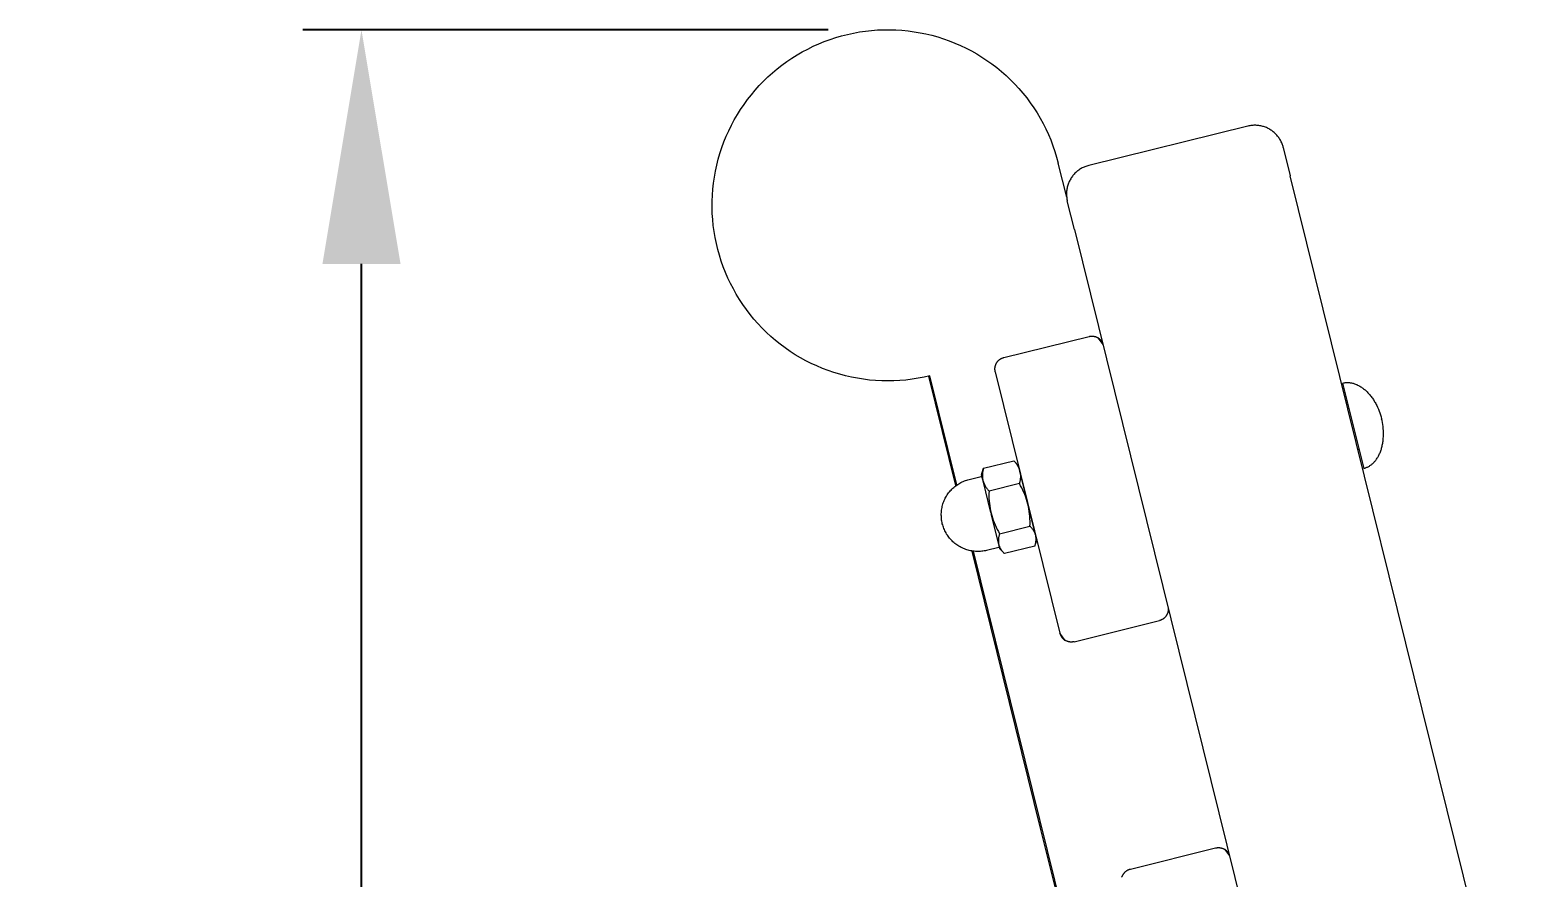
# Model space of a CAD drawing. Header units: millimetres. Extents: x -253 to 4295, y -442 to 2895.
# Drawn here: x 3233.6 to 3487.4, y 2749.8 to 2894.6 of the extents above; entities that cross this region are included whole.
import ezdxf

# ---------------------------------------------------------------- set-up
doc = ezdxf.new("R2010")
doc.units = ezdxf.units.MM
doc.layers.add('ZANO_R', color=7, linetype='Continuous', lineweight=0)
doc.layers.add('ZANO_W', color=1, linetype='Continuous', lineweight=0)
doc.styles.add('Arial', font='arial.ttf')
doc.styles.get("Standard").update_dxf_attribs({"font": 'ARIALUNI.TTF'})
doc.dimstyles.new('pl i ang', dxfattribs={"dimtxt": 50, "dimasz": 50, "dimexe": 1.25, "dimexo": 0.625, "dimgap": 10, "dimtad": 1, "dimtoh": 1, "dimtxsty": 'Standard', "dimcen": 2.5, "dimclrd": 1, "dimclre": 1, "dimclrt": 1, "dimadec": 0, "dimazin": 0, "dimtfac": 1, "dimtmove": 0, "dimatfit": 3, "dimfxl": 1, "dimarcsym": 1})

# ---------------------------------------------------------------- blocks, each defined once
blk = doc.blocks.new('*D395')
at = {"layer": 'ZANO_W', "color": 1, "lineweight": -2}
for p, q in [((3370, 2894.55), (3280.27, 2894.55)), ((3290.27, 2124.43), (3290.27, 2854.55)), ((3343, 2084.43), (3280.27, 2084.43))]:
    blk.add_line(p, q, dxfattribs=at)
at = {"layer": 'ZANO_W', "color": 1}
for points in [[(3296.94, 2854.55), (3283.6, 2854.55), (3290.27, 2894.55)], [(3283.6, 2124.43), (3296.94, 2124.43), (3290.27, 2084.43)]]:
    blk.add_solid(points, dxfattribs=at)
at = {"layer": 'ZANO_W', "color": 1, "insert": (3259.85, 2489.49), "char_height": 40, "attachment_point": 5, "rotation": 90, "style": 'Arial'}
blk.add_mtext('810', dxfattribs=at)

msp = doc.modelspace()

# ---------------------------------------------------------------- linework, layer by layer
at = {"layer": 'ZANO_R'}
for p, q in [((3370.31, 2892.89), (3371.29, 2893.22)), ((3371.29, 2893.22), (3372.29, 2893.51)), ((3372.29, 2893.51), (3373.3, 2893.76)), ((3373.3, 2893.76), (3374.32, 2893.98)), ((3374.32, 2893.98), (3375.34, 2894.17)), ((3375.34, 2894.17), (3376.37, 2894.32)), ((3376.37, 2894.32), (3377.4, 2894.43)), ((3377.4, 2894.43), (3378.44, 2894.51)), ((3378.44, 2894.51), (3379.48, 2894.55)), ((3379.48, 2894.55), (3380.52, 2894.56)), ((3380.52, 2894.56), (3381.55, 2894.53)), ((3381.55, 2894.53), (3382.59, 2894.46)), ((3382.59, 2894.46), (3383.63, 2894.36)), ((3383.63, 2894.36), (3384.66, 2894.22)), ((3384.66, 2894.22), (3385.68, 2894.05)), ((3385.68, 2894.05), (3386.7, 2893.84)), ((3386.7, 2893.84), (3387.71, 2893.6)), ((3387.71, 2893.6), (3388.71, 2893.32)), ((3388.71, 2893.32), (3389.7, 2893)), ((3389.7, 2893), (3390.68, 2892.66)), ((3364.67, 2890.25), (3365.57, 2890.77)), ((3365.57, 2890.77), (3366.49, 2891.26)), ((3366.49, 2891.26), (3367.42, 2891.72)), ((3367.42, 2891.72), (3368.37, 2892.14)), ((3368.37, 2892.14), (3369.33, 2892.53)), ((3369.33, 2892.53), (3370.31, 2892.89)), ((3390.68, 2892.66), (3391.65, 2892.28)), ((3391.65, 2892.28), (3392.6, 2891.86)), ((3392.6, 2891.86), (3393.54, 2891.41)), ((3393.54, 2891.41), (3394.46, 2890.94)), ((3394.46, 2890.94), (3395.37, 2890.42)), ((3395.37, 2890.42), (3396.26, 2889.88)), ((3360.48, 2887.19), (3361.27, 2887.86)), ((3361.27, 2887.86), (3362.09, 2888.5)), ((3362.09, 2888.5), (3362.93, 2889.11)), ((3362.93, 2889.11), (3363.79, 2889.69)), ((3363.79, 2889.69), (3364.67, 2890.25)), ((3396.26, 2889.88), (3397.12, 2889.31)), ((3397.12, 2889.31), (3397.97, 2888.71)), ((3397.97, 2888.71), (3398.8, 2888.08)), ((3398.8, 2888.08), (3399.6, 2887.42)), ((3358.23, 2885.03), (3358.96, 2885.77)), ((3358.96, 2885.77), (3359.7, 2886.5)), ((3359.7, 2886.5), (3360.48, 2887.19)), ((3399.6, 2887.42), (3400.38, 2886.73)), ((3400.38, 2886.73), (3401.14, 2886.02)), ((3401.14, 2886.02), (3401.87, 2885.28)), ((3356.23, 2882.64), (3356.87, 2883.46)), ((3356.87, 2883.46), (3357.54, 2884.25)), ((3357.54, 2884.25), (3358.23, 2885.03)), ((3401.87, 2885.28), (3402.57, 2884.51)), ((3402.57, 2884.51), (3403.25, 2883.72)), ((3403.25, 2883.72), (3403.9, 2882.91)), ((3403.9, 2882.91), (3404.52, 2882.08)), ((3354.48, 2880.06), (3355.03, 2880.94)), ((3355.03, 2880.94), (3355.62, 2881.8)), ((3355.62, 2881.8), (3356.23, 2882.64)), ((3404.52, 2882.08), (3405.11, 2881.23)), ((3405.11, 2881.23), (3405.68, 2880.35)), ((3405.68, 2880.35), (3406.21, 2879.46)), ((3353.01, 2877.31), (3353.47, 2878.24)), ((3353.47, 2878.24), (3353.96, 2879.16)), ((3353.96, 2879.16), (3354.48, 2880.06)), ((3406.21, 2879.46), (3406.71, 2878.55)), ((3406.71, 2878.55), (3407.18, 2877.62)), ((3441.68, 2878.09), (3414.5, 2871.36)), ((3441.84, 2878.13), (3441.68, 2878.09)), ((3442.01, 2878.16), (3441.84, 2878.13)), ((3442.18, 2878.18), (3442.01, 2878.16)), ((3442.35, 2878.21), (3442.18, 2878.18)), ((3442.52, 2878.22), (3442.35, 2878.21)), ((3442.69, 2878.23), (3442.52, 2878.22)), ((3442.86, 2878.23), (3442.69, 2878.23)), ((3443.03, 2878.23), (3442.86, 2878.23)), ((3443.2, 2878.22), (3443.03, 2878.23)), ((3443.37, 2878.21), (3443.2, 2878.22)), ((3443.54, 2878.19), (3443.37, 2878.21)), ((3443.71, 2878.16), (3443.54, 2878.19)), ((3443.88, 2878.13), (3443.71, 2878.16)), ((3444.05, 2878.1), (3443.88, 2878.13)), ((3444.21, 2878.05), (3444.05, 2878.1)), ((3444.37, 2878), (3444.21, 2878.05)), ((3444.54, 2877.95), (3444.37, 2878)), ((3444.7, 2877.89), (3444.54, 2877.95)), ((3444.85, 2877.83), (3444.7, 2877.89)), ((3445.01, 2877.76), (3444.85, 2877.83)), ((3445.16, 2877.68), (3445.01, 2877.76)), ((3445.31, 2877.6), (3445.16, 2877.68)), ((3351.84, 2874.42), (3352.19, 2875.4)), ((3352.19, 2875.4), (3352.59, 2876.36)), ((3352.59, 2876.36), (3353.01, 2877.31)), ((3407.18, 2877.62), (3407.61, 2876.68)), ((3407.61, 2876.68), (3408.02, 2875.72)), ((3408.02, 2875.72), (3408.39, 2874.75)), ((3445.46, 2877.51), (3445.31, 2877.6)), ((3445.61, 2877.42), (3445.46, 2877.51)), ((3445.75, 2877.33), (3445.61, 2877.42)), ((3445.89, 2877.23), (3445.75, 2877.33)), ((3446.02, 2877.12), (3445.89, 2877.23)), ((3446.15, 2877.01), (3446.02, 2877.12)), ((3446.28, 2876.9), (3446.15, 2877.01)), ((3446.4, 2876.78), (3446.28, 2876.9)), ((3446.52, 2876.66), (3446.4, 2876.78)), ((3446.64, 2876.53), (3446.52, 2876.66)), ((3446.75, 2876.4), (3446.64, 2876.53)), ((3446.85, 2876.27), (3446.75, 2876.4)), ((3446.95, 2876.13), (3446.85, 2876.27)), ((3447.05, 2875.99), (3446.95, 2876.13)), ((3447.14, 2875.85), (3447.05, 2875.99)), ((3447.23, 2875.7), (3447.14, 2875.85)), ((3447.31, 2875.55), (3447.23, 2875.7)), ((3447.39, 2875.4), (3447.31, 2875.55)), ((3447.46, 2875.24), (3447.39, 2875.4)), ((3447.52, 2875.08), (3447.46, 2875.24)), ((3351.22, 2872.44), (3351.51, 2873.43)), ((3351.51, 2873.43), (3351.84, 2874.42)), ((3408.39, 2874.75), (3408.72, 2873.76)), ((3408.72, 2873.76), (3409.02, 2872.77)), ((3409.02, 2872.77), (3409.29, 2871.76)), ((3447.58, 2874.92), (3447.52, 2875.08)), ((3447.64, 2874.76), (3447.58, 2874.92)), ((3447.69, 2874.6), (3447.64, 2874.76)), ((3447.73, 2874.43), (3447.69, 2874.6)), ((3447.73, 2874.43), (3448.93, 2869.58)), ((3447.73, 2874.43), (3447.73, 2874.43)), ((3350.56, 2869.39), (3350.75, 2870.41)), ((3350.75, 2870.41), (3350.97, 2871.43)), ((3350.97, 2871.43), (3351.22, 2872.44)), ((3410.73, 2865.95), (3409.29, 2871.76)), ((3412.27, 2870.15), (3412.15, 2870.03)), ((3412.4, 2870.27), (3412.27, 2870.15)), ((3412.53, 2870.38), (3412.4, 2870.27)), ((3412.66, 2870.48), (3412.53, 2870.38)), ((3412.8, 2870.58), (3412.66, 2870.48)), ((3412.94, 2870.68), (3412.8, 2870.58)), ((3413.09, 2870.77), (3412.94, 2870.68)), ((3413.23, 2870.86), (3413.09, 2870.77)), ((3413.38, 2870.94), (3413.23, 2870.86)), ((3413.54, 2871.02), (3413.38, 2870.94)), ((3413.69, 2871.09), (3413.54, 2871.02)), ((3413.85, 2871.15), (3413.69, 2871.09)), ((3414.01, 2871.21), (3413.85, 2871.15)), ((3414.17, 2871.27), (3414.01, 2871.21)), ((3414.33, 2871.32), (3414.17, 2871.27)), ((3414.5, 2871.36), (3414.33, 2871.32)), ((3350.3, 2867.33), (3350.41, 2868.36)), ((3350.41, 2868.36), (3350.56, 2869.39)), ((3410.84, 2867.68), (3410.8, 2867.51)), ((3410.88, 2867.84), (3410.84, 2867.68)), ((3410.93, 2868), (3410.88, 2867.84)), ((3410.98, 2868.17), (3410.93, 2868)), ((3411.04, 2868.33), (3410.98, 2868.17)), ((3411.11, 2868.48), (3411.04, 2868.33)), ((3411.18, 2868.64), (3411.11, 2868.48)), ((3411.25, 2868.79), (3411.18, 2868.64)), ((3411.33, 2868.94), (3411.25, 2868.79)), ((3411.42, 2869.09), (3411.33, 2868.94)), ((3411.51, 2869.24), (3411.42, 2869.09)), ((3411.6, 2869.38), (3411.51, 2869.24)), ((3411.7, 2869.52), (3411.6, 2869.38)), ((3411.81, 2869.65), (3411.7, 2869.52)), ((3411.92, 2869.78), (3411.81, 2869.65)), ((3412.03, 2869.91), (3411.92, 2869.78)), ((3412.15, 2870.03), (3412.03, 2869.91)), ((3487.36, 2714.26), (3448.93, 2869.58)), ((3350.17, 2864.21), (3350.18, 2865.25)), ((3350.18, 2865.25), (3350.22, 2866.29)), ((3350.22, 2866.29), (3350.3, 2867.33)), ((3410.71, 2866.83), (3410.7, 2866.66)), ((3410.7, 2866.66), (3410.7, 2866.49)), ((3410.7, 2866.49), (3410.7, 2866.32)), ((3410.7, 2866.32), (3410.71, 2866.15)), ((3410.72, 2867), (3410.71, 2866.83)), ((3410.71, 2866.15), (3410.73, 2865.98)), ((3410.74, 2867.17), (3410.72, 2867)), ((3410.73, 2865.98), (3410.75, 2865.81)), ((3410.77, 2867.34), (3410.74, 2867.17)), ((3410.75, 2865.81), (3410.77, 2865.64)), ((3410.8, 2867.51), (3410.77, 2867.34)), ((3410.77, 2865.64), (3410.81, 2865.47)), ((3410.81, 2865.47), (3410.84, 2865.31)), ((3412.05, 2860.45), (3410.84, 2865.31)), ((3350.2, 2863.17), (3350.17, 2864.21)), ((3350.27, 2862.14), (3350.2, 2863.17)), ((3350.37, 2861.1), (3350.27, 2862.14)), ((3350.51, 2860.07), (3350.37, 2861.1)), ((3350.68, 2859.05), (3350.51, 2860.07)), ((3412.05, 2860.45), (3450.47, 2705.14)), ((3350.89, 2858.03), (3350.68, 2859.05)), ((3351.13, 2857.02), (3350.89, 2858.03)), ((3351.41, 2856.02), (3351.13, 2857.02)), ((3351.72, 2855.03), (3351.41, 2856.02)), ((3352.07, 2854.05), (3351.72, 2855.03)), ((3352.45, 2853.08), (3352.07, 2854.05)), ((3352.87, 2852.13), (3352.45, 2853.08)), ((3353.31, 2851.19), (3352.87, 2852.13)), ((3353.79, 2850.27), (3353.31, 2851.19)), ((3354.3, 2849.36), (3353.79, 2850.27)), ((3354.85, 2848.47), (3354.3, 2849.36)), ((3355.42, 2847.61), (3354.85, 2848.47)), ((3356.02, 2846.76), (3355.42, 2847.61)), ((3356.65, 2845.93), (3356.02, 2846.76)), ((3357.31, 2845.13), (3356.65, 2845.93)), ((3358, 2844.35), (3357.31, 2845.13)), ((3358.71, 2843.59), (3358, 2844.35)), ((3359.45, 2842.86), (3358.71, 2843.59)), ((3360.22, 2842.16), (3359.45, 2842.86)), ((3361, 2841.48), (3360.22, 2842.16)), ((3399.99, 2838.56), (3414.55, 2842.16)), ((3414.55, 2842.16), (3414.62, 2842.18)), ((3414.62, 2842.18), (3414.69, 2842.19)), ((3414.69, 2842.19), (3414.76, 2842.2)), ((3414.76, 2842.2), (3414.82, 2842.21)), ((3414.82, 2842.21), (3414.89, 2842.22)), ((3414.89, 2842.22), (3414.96, 2842.22)), ((3414.96, 2842.22), (3415.03, 2842.22)), ((3415.03, 2842.22), (3415.1, 2842.22)), ((3415.1, 2842.22), (3415.16, 2842.22)), ((3415.16, 2842.22), (3415.23, 2842.21)), ((3415.23, 2842.21), (3415.3, 2842.2)), ((3415.3, 2842.2), (3415.37, 2842.19)), ((3415.37, 2842.19), (3415.43, 2842.18)), ((3415.43, 2842.18), (3415.5, 2842.17)), ((3415.5, 2842.17), (3415.57, 2842.15)), ((3415.57, 2842.15), (3415.63, 2842.13)), ((3361.81, 2840.83), (3361, 2841.48)), ((3362.65, 2840.21), (3361.81, 2840.83)), ((3363.5, 2839.62), (3362.65, 2840.21)), ((3364.38, 2839.05), (3363.5, 2839.62)), ((3415.63, 2842.13), (3415.7, 2842.11)), ((3415.7, 2842.11), (3415.76, 2842.08)), ((3415.76, 2842.08), (3415.83, 2842.06)), ((3415.83, 2842.06), (3415.89, 2842.03)), ((3415.89, 2842.03), (3415.95, 2842)), ((3415.95, 2842), (3416.01, 2841.97)), ((3416.01, 2841.97), (3416.07, 2841.93)), ((3416.07, 2841.93), (3416.91, 2840.79)), ((3416.13, 2841.9), (3416.07, 2841.93)), ((3416.18, 2841.86), (3416.13, 2841.9)), ((3416.24, 2841.82), (3416.18, 2841.86)), ((3416.29, 2841.78), (3416.24, 2841.82)), ((3416.34, 2841.73), (3416.29, 2841.78)), ((3416.39, 2841.69), (3416.34, 2841.73)), ((3416.44, 2841.64), (3416.39, 2841.69)), ((3416.49, 2841.59), (3416.44, 2841.64)), ((3416.54, 2841.54), (3416.49, 2841.59)), ((3416.58, 2841.49), (3416.54, 2841.54)), ((3416.62, 2841.44), (3416.58, 2841.49)), ((3416.66, 2841.38), (3416.62, 2841.44)), ((3416.7, 2841.33), (3416.66, 2841.38)), ((3416.74, 2841.27), (3416.7, 2841.33)), ((3416.77, 2841.21), (3416.74, 2841.27)), ((3416.81, 2841.15), (3416.77, 2841.21)), ((3416.84, 2841.09), (3416.81, 2841.15)), ((3365.27, 2838.52), (3364.38, 2839.05)), ((3366.18, 2838.02), (3365.27, 2838.52)), ((3367.11, 2837.55), (3366.18, 2838.02)), ((3368.05, 2837.12), (3367.11, 2837.55)), ((3369.01, 2836.71), (3368.05, 2837.12)), ((3398.51, 2837.02), (3398.53, 2837.08)), ((3398.53, 2837.08), (3398.55, 2837.15)), ((3398.55, 2837.15), (3398.56, 2837.21)), ((3398.56, 2837.21), (3398.59, 2837.28)), ((3398.59, 2837.28), (3398.61, 2837.34)), ((3398.61, 2837.34), (3398.64, 2837.41)), ((3398.64, 2837.41), (3398.66, 2837.47)), ((3398.66, 2837.47), (3398.69, 2837.53)), ((3398.69, 2837.53), (3398.73, 2837.59)), ((3398.73, 2837.59), (3398.76, 2837.65)), ((3398.76, 2837.65), (3398.8, 2837.71)), ((3398.8, 2837.71), (3398.84, 2837.76)), ((3398.84, 2837.76), (3398.88, 2837.82)), ((3398.88, 2837.82), (3398.92, 2837.87)), ((3398.92, 2837.87), (3398.96, 2837.93)), ((3398.96, 2837.93), (3399.01, 2837.98)), ((3399.01, 2837.98), (3399.05, 2838.03)), ((3399.05, 2838.03), (3399.1, 2838.07)), ((3399.1, 2838.07), (3399.15, 2838.12)), ((3399.15, 2838.12), (3399.21, 2838.16)), ((3399.21, 2838.16), (3399.26, 2838.21)), ((3399.26, 2838.21), (3399.31, 2838.25)), ((3399.31, 2838.25), (3399.37, 2838.29)), ((3399.37, 2838.29), (3399.43, 2838.32)), ((3399.43, 2838.32), (3399.49, 2838.36)), ((3399.49, 2838.36), (3399.55, 2838.39)), ((3399.55, 2838.39), (3399.61, 2838.42)), ((3399.61, 2838.42), (3399.67, 2838.45)), ((3399.67, 2838.45), (3399.73, 2838.48)), ((3399.73, 2838.48), (3399.8, 2838.5)), ((3399.8, 2838.5), (3399.86, 2838.52)), ((3399.86, 2838.52), (3399.93, 2838.54)), ((3399.93, 2838.54), (3399.99, 2838.56)), ((3369.98, 2836.34), (3369.01, 2836.71)), ((3370.96, 2836.01), (3369.98, 2836.34)), ((3371.96, 2835.7), (3370.96, 2836.01)), ((3372.96, 2835.44), (3371.96, 2835.7)), ((3373.98, 2835.21), (3372.96, 2835.44)), ((3375, 2835.01), (3373.98, 2835.21)), ((3376.02, 2834.85), (3375, 2835.01)), ((3377.06, 2834.72), (3376.02, 2834.85)), ((3378.09, 2834.63), (3377.06, 2834.72)), ((3379.13, 2834.58), (3378.09, 2834.63)), ((3380.17, 2834.56), (3379.13, 2834.58)), ((3381.21, 2834.58), (3380.17, 2834.56)), ((3382.25, 2834.63), (3381.21, 2834.58)), ((3383.28, 2834.72), (3382.25, 2834.63)), ((3384.31, 2834.85), (3383.28, 2834.72)), ((3385.34, 2835.01), (3384.31, 2834.85)), ((3386.36, 2835.21), (3385.34, 2835.01)), ((3387.37, 2835.44), (3386.36, 2835.21)), ((3391.8, 2816.68), (3387.18, 2835.39)), ((3391.98, 2816.81), (3387.37, 2835.44)), ((3398.47, 2836.68), (3398.48, 2836.75)), ((3398.47, 2836.61), (3398.47, 2836.68)), ((3398.48, 2836.54), (3398.47, 2836.61)), ((3398.48, 2836.81), (3398.49, 2836.88)), ((3398.48, 2836.75), (3398.48, 2836.81)), ((3398.48, 2836.47), (3398.48, 2836.54)), ((3398.49, 2836.41), (3398.48, 2836.47)), ((3398.49, 2836.88), (3398.5, 2836.95)), ((3398.49, 2836.34), (3398.49, 2836.41)), ((3398.5, 2836.27), (3398.49, 2836.34)), ((3398.5, 2836.95), (3398.51, 2837.02)), ((3398.52, 2836.2), (3398.5, 2836.27)), ((3398.53, 2836.14), (3398.52, 2836.2)), ((3398.53, 2836.14), (3402.86, 2818.66)), ((3457.87, 2834.19), (3457.98, 2834.21)), ((3457.87, 2834.19), (3461.47, 2819.63)), ((3457.98, 2834.21), (3458.09, 2834.24)), ((3458.09, 2834.24), (3458.2, 2834.25)), ((3458.2, 2834.25), (3458.31, 2834.27)), ((3458.31, 2834.27), (3458.43, 2834.28)), ((3458.43, 2834.28), (3458.54, 2834.29)), ((3458.54, 2834.29), (3458.66, 2834.29)), ((3458.66, 2834.29), (3458.78, 2834.29)), ((3458.78, 2834.29), (3458.9, 2834.28)), ((3458.9, 2834.28), (3459.02, 2834.27)), ((3459.02, 2834.27), (3459.15, 2834.26)), ((3459.15, 2834.26), (3459.27, 2834.24)), ((3459.27, 2834.24), (3459.4, 2834.22)), ((3459.4, 2834.22), (3459.53, 2834.19)), ((3459.53, 2834.19), (3459.65, 2834.16)), ((3459.65, 2834.16), (3459.78, 2834.12)), ((3459.78, 2834.12), (3459.91, 2834.08)), ((3459.91, 2834.08), (3460.04, 2834.03)), ((3460.04, 2834.03), (3460.17, 2833.98)), ((3460.17, 2833.98), (3460.3, 2833.93)), ((3460.3, 2833.93), (3460.43, 2833.87)), ((3460.43, 2833.87), (3460.56, 2833.8)), ((3460.56, 2833.8), (3460.69, 2833.73)), ((3460.69, 2833.73), (3460.82, 2833.66)), ((3460.82, 2833.66), (3460.95, 2833.58)), ((3460.95, 2833.58), (3461.08, 2833.5)), ((3461.08, 2833.5), (3461.2, 2833.41)), ((3461.2, 2833.41), (3461.33, 2833.32)), ((3461.33, 2833.32), (3461.46, 2833.22)), ((3461.46, 2833.22), (3461.58, 2833.12)), ((3461.58, 2833.12), (3461.71, 2833.02)), ((3461.71, 2833.02), (3461.83, 2832.91)), ((3461.83, 2832.91), (3461.95, 2832.79)), ((3461.95, 2832.79), (3462.07, 2832.68)), ((3462.07, 2832.68), (3462.19, 2832.56)), ((3462.19, 2832.56), (3462.3, 2832.43)), ((3462.3, 2832.43), (3462.42, 2832.3)), ((3462.42, 2832.3), (3462.53, 2832.17)), ((3462.53, 2832.17), (3462.64, 2832.04)), ((3462.64, 2832.04), (3462.75, 2831.9)), ((3458.49, 2830.94), (3458.66, 2830.99)), ((3462.75, 2831.9), (3462.85, 2831.76)), ((3462.85, 2831.76), (3462.95, 2831.61)), ((3462.95, 2831.61), (3463.06, 2831.47)), ((3463.06, 2831.47), (3463.15, 2831.32)), ((3463.15, 2831.32), (3463.25, 2831.17)), ((3463.25, 2831.17), (3463.34, 2831.02)), ((3463.34, 2831.02), (3463.43, 2830.86)), ((3463.43, 2830.86), (3463.52, 2830.71)), ((3463.52, 2830.71), (3463.6, 2830.55)), ((3463.6, 2830.55), (3463.69, 2830.39)), ((3463.69, 2830.39), (3463.84, 2830.07)), ((3463.84, 2830.07), (3463.98, 2829.74)), ((3463.98, 2829.74), (3464.11, 2829.42)), ((3464.11, 2829.42), (3464.23, 2829.09)), ((3464.23, 2829.09), (3464.34, 2828.76)), ((3464.34, 2828.76), (3464.44, 2828.43)), ((3464.44, 2828.43), (3464.52, 2828.11)), ((3464.6, 2827.78), (3464.52, 2828.11)), ((3464.67, 2827.45), (3464.6, 2827.78)), ((3464.72, 2827.11), (3464.67, 2827.45)), ((3464.77, 2826.77), (3464.72, 2827.11)), ((3464.81, 2826.42), (3464.77, 2826.77)), ((3464.77, 2824.28), (3464.79, 2824.46)), ((3464.79, 2824.46), (3464.81, 2824.63)), ((3464.83, 2826.06), (3464.81, 2826.42)), ((3464.81, 2824.63), (3464.82, 2824.81)), ((3464.82, 2824.81), (3464.83, 2824.99)), ((3464.84, 2825.7), (3464.83, 2826.06)), ((3464.83, 2824.99), (3464.84, 2825.17)), ((3464.85, 2825.53), (3464.84, 2825.7)), ((3464.84, 2825.17), (3464.85, 2825.35)), ((3464.85, 2825.35), (3464.85, 2825.53)), ((3460.68, 2822.83), (3460.51, 2822.79)), ((3463.99, 2821.74), (3464.06, 2821.87)), ((3464.06, 2821.87), (3464.13, 2822.01)), ((3464.13, 2822.01), (3464.19, 2822.16)), ((3464.19, 2822.16), (3464.26, 2822.31)), ((3464.26, 2822.31), (3464.32, 2822.46)), ((3464.32, 2822.46), (3464.38, 2822.61)), ((3464.38, 2822.61), (3464.43, 2822.77)), ((3464.43, 2822.77), (3464.48, 2822.93)), ((3464.48, 2822.93), (3464.53, 2823.09)), ((3464.53, 2823.09), (3464.57, 2823.25)), ((3464.57, 2823.25), (3464.61, 2823.42)), ((3464.61, 2823.42), (3464.65, 2823.59)), ((3464.65, 2823.59), (3464.69, 2823.76)), ((3464.69, 2823.76), (3464.72, 2823.93)), ((3464.72, 2823.93), (3464.75, 2824.1)), ((3464.75, 2824.1), (3464.77, 2824.28)), ((3396.18, 2818.53), (3396.45, 2819.47)), ((3396.44, 2819.37), (3396.41, 2819.23)), ((3396.47, 2819.51), (3396.44, 2819.37)), ((3396.45, 2819.47), (3396.51, 2819.64)), ((3396.51, 2819.64), (3396.47, 2819.51)), ((3396.51, 2819.64), (3401.69, 2820.93)), ((3401.69, 2820.93), (3401.82, 2820.8)), ((3401.69, 2820.93), (3401.79, 2820.82)), ((3401.79, 2820.82), (3401.88, 2820.72)), ((3401.82, 2820.8), (3402.49, 2820.09)), ((3401.88, 2820.72), (3401.97, 2820.61)), ((3401.97, 2820.61), (3402.06, 2820.5)), ((3402.06, 2820.5), (3402.14, 2820.38)), ((3402.14, 2820.38), (3402.22, 2820.27)), ((3402.22, 2820.27), (3402.29, 2820.15)), ((3402.29, 2820.15), (3402.36, 2820.03)), ((3402.36, 2820.03), (3402.43, 2819.9)), ((3402.43, 2819.9), (3402.49, 2819.78)), ((3402.72, 2819.17), (3402.49, 2820.09)), ((3402.49, 2819.78), (3402.55, 2819.65)), ((3402.55, 2819.65), (3402.6, 2819.52)), ((3402.6, 2819.52), (3402.65, 2819.39)), ((3402.65, 2819.39), (3402.69, 2819.25)), ((3461.47, 2819.63), (3461.58, 2819.66)), ((3461.58, 2819.66), (3461.69, 2819.69)), ((3461.69, 2819.69), (3461.79, 2819.73)), ((3461.79, 2819.73), (3461.9, 2819.77)), ((3461.9, 2819.77), (3462.01, 2819.81)), ((3462.01, 2819.81), (3462.11, 2819.86)), ((3462.11, 2819.86), (3462.22, 2819.91)), ((3462.22, 2819.91), (3462.32, 2819.97)), ((3462.32, 2819.97), (3462.43, 2820.03)), ((3462.43, 2820.03), (3462.53, 2820.1)), ((3462.53, 2820.1), (3462.64, 2820.17)), ((3462.64, 2820.17), (3462.74, 2820.24)), ((3462.74, 2820.24), (3462.84, 2820.32)), ((3462.84, 2820.32), (3462.94, 2820.4)), ((3462.94, 2820.4), (3463.04, 2820.49)), ((3463.04, 2820.49), (3463.13, 2820.58)), ((3463.13, 2820.58), (3463.23, 2820.68)), ((3463.23, 2820.68), (3463.32, 2820.78)), ((3463.32, 2820.78), (3463.41, 2820.88)), ((3463.41, 2820.88), (3463.5, 2820.99)), ((3463.5, 2820.99), (3463.59, 2821.11)), ((3463.59, 2821.11), (3463.67, 2821.23)), ((3463.67, 2821.23), (3463.75, 2821.35)), ((3463.75, 2821.35), (3463.83, 2821.47)), ((3463.83, 2821.47), (3463.91, 2821.6)), ((3463.91, 2821.6), (3463.99, 2821.74)), ((3391.77, 2816.65), (3391.94, 2816.78)), ((3391.94, 2816.78), (3392.11, 2816.9)), ((3392.11, 2816.9), (3392.29, 2817.01)), ((3392.29, 2817.01), (3392.48, 2817.12)), ((3392.48, 2817.12), (3392.67, 2817.22)), ((3392.67, 2817.22), (3392.86, 2817.32)), ((3392.86, 2817.32), (3393.05, 2817.41)), ((3393.05, 2817.41), (3393.25, 2817.49)), ((3393.25, 2817.49), (3393.45, 2817.56)), ((3393.45, 2817.56), (3393.65, 2817.63)), ((3393.65, 2817.63), (3393.85, 2817.7)), ((3393.85, 2817.7), (3394.06, 2817.75)), ((3394.06, 2817.75), (3396.13, 2818.26)), ((3396.13, 2818.26), (3396.14, 2818.27)), ((3396.13, 2818.26), (3396.13, 2818.26)), ((3396.13, 2818.26), (3396.13, 2818.26)), ((3396.14, 2818.27), (3396.14, 2818.27)), ((3396.14, 2818.27), (3396.15, 2818.27)), ((3396.15, 2818.27), (3396.15, 2818.27)), ((3396.15, 2818.27), (3396.15, 2818.27)), ((3396.15, 2818.27), (3396.16, 2818.27)), ((3396.16, 2818.27), (3396.16, 2818.28)), ((3396.16, 2818.28), (3396.16, 2818.28)), ((3396.16, 2818.28), (3396.17, 2818.28)), ((3396.17, 2818.28), (3396.17, 2818.29)), ((3396.17, 2818.29), (3396.18, 2818.29)), ((3396.17, 2818.28), (3396.17, 2818.28)), ((3396.41, 2817.61), (3396.18, 2818.53)), ((3396.18, 2818.29), (3396.19, 2818.3)), ((3396.18, 2818.29), (3396.18, 2818.29)), ((3396.18, 2818.29), (3396.18, 2818.29)), ((3396.19, 2818.3), (3396.19, 2818.31)), ((3396.19, 2818.31), (3396.2, 2818.31)), ((3396.19, 2818.3), (3396.19, 2818.3)), ((3396.19, 2818.3), (3396.19, 2818.3)), ((3396.2, 2818.31), (3396.2, 2818.32)), ((3396.2, 2818.32), (3396.2, 2818.32)), ((3396.2, 2818.32), (3396.21, 2818.32)), ((3396.2, 2818.31), (3396.2, 2818.31)), ((3396.21, 2818.34), (3396.21, 2818.35)), ((3396.21, 2818.35), (3396.22, 2818.35)), ((3396.21, 2818.33), (3396.21, 2818.34)), ((3396.21, 2818.34), (3396.21, 2818.34)), ((3396.21, 2818.34), (3396.21, 2818.34)), ((3396.21, 2818.32), (3396.21, 2818.33)), ((3396.21, 2818.33), (3396.21, 2818.33)), ((3396.22, 2818.38), (3396.22, 2818.39)), ((3396.22, 2818.39), (3396.22, 2818.39)), ((3396.22, 2818.37), (3396.22, 2818.38)), ((3396.22, 2818.38), (3396.22, 2818.38)), ((3396.22, 2818.36), (3396.22, 2818.37)), ((3396.22, 2818.37), (3396.22, 2818.37)), ((3396.22, 2818.35), (3396.22, 2818.36)), ((3396.22, 2818.36), (3396.22, 2818.36)), ((3396.22, 2818.36), (3396.22, 2818.36)), ((3396.34, 2818.68), (3396.33, 2818.54)), ((3396.33, 2818.54), (3396.33, 2818.39)), ((3396.33, 2818.39), (3396.34, 2818.25)), ((3396.35, 2818.82), (3396.34, 2818.68)), ((3396.34, 2818.25), (3396.34, 2818.11)), ((3396.34, 2818.11), (3396.36, 2817.97)), ((3396.36, 2818.96), (3396.35, 2818.82)), ((3396.38, 2819.1), (3396.36, 2818.96)), ((3396.36, 2817.97), (3396.37, 2817.83)), ((3396.37, 2817.83), (3396.4, 2817.7)), ((3396.41, 2819.23), (3396.38, 2819.1)), ((3396.4, 2817.7), (3396.42, 2817.56)), ((3396.42, 2817.56), (3396.47, 2817.42)), ((3397.78, 2812.08), (3396.44, 2817.5)), ((3396.47, 2817.42), (3396.51, 2817.29)), ((3396.51, 2817.29), (3396.56, 2817.16)), ((3396.56, 2817.16), (3396.61, 2817.03)), ((3396.61, 2817.03), (3396.67, 2816.9)), ((3396.67, 2816.9), (3396.73, 2816.77)), ((3396.73, 2816.77), (3396.8, 2816.65)), ((3402.65, 2817.03), (3397.47, 2815.75)), ((3402.69, 2817.17), (3402.65, 2817.03)), ((3402.86, 2816.67), (3402.65, 2817.03)), ((3402.69, 2819.25), (3402.73, 2819.12)), ((3402.72, 2817.31), (3402.69, 2817.17)), ((3402.75, 2817.44), (3402.72, 2817.31)), ((3402.73, 2819.12), (3402.76, 2818.98)), ((3404.09, 2813.65), (3402.75, 2819.07)), ((3402.78, 2817.58), (3402.75, 2817.44)), ((3402.76, 2818.98), (3402.78, 2818.84)), ((3402.78, 2818.84), (3402.8, 2818.7)), ((3402.8, 2817.72), (3402.78, 2817.58)), ((3402.8, 2818.7), (3402.82, 2818.56)), ((3402.81, 2817.86), (3402.8, 2817.72)), ((3402.82, 2818), (3402.81, 2817.86)), ((3402.82, 2818.56), (3402.82, 2818.42)), ((3402.82, 2818.42), (3402.83, 2818.28)), ((3402.83, 2818.14), (3402.82, 2818)), ((3402.83, 2818.28), (3402.83, 2818.14)), ((3402.86, 2818.66), (3405.26, 2808.96)), ((3403.19, 2817.26), (3403.2, 2817.26)), ((3389.82, 2814.15), (3389.91, 2814.35)), ((3389.91, 2814.35), (3390, 2814.54)), ((3390, 2814.54), (3390.1, 2814.73)), ((3390.1, 2814.73), (3390.21, 2814.91)), ((3390.21, 2814.91), (3390.32, 2815.09)), ((3390.32, 2815.09), (3390.44, 2815.27)), ((3390.44, 2815.27), (3390.57, 2815.44)), ((3390.57, 2815.44), (3390.7, 2815.61)), ((3390.7, 2815.61), (3390.84, 2815.77)), ((3390.84, 2815.77), (3390.98, 2815.93)), ((3390.98, 2815.93), (3391.13, 2816.09)), ((3391.13, 2816.09), (3391.28, 2816.24)), ((3391.28, 2816.24), (3391.44, 2816.38)), ((3391.44, 2816.38), (3391.6, 2816.52)), ((3391.6, 2816.52), (3391.77, 2816.65)), ((3396.8, 2816.65), (3396.87, 2816.53)), ((3396.87, 2816.53), (3396.94, 2816.41)), ((3396.94, 2816.41), (3397.02, 2816.29)), ((3397.02, 2816.29), (3397.1, 2816.18)), ((3397.1, 2816.18), (3397.19, 2816.07)), ((3397.19, 2816.07), (3397.28, 2815.96)), ((3397.28, 2815.96), (3397.37, 2815.85)), ((3397.37, 2815.85), (3397.47, 2815.75)), ((3397.47, 2815.75), (3397.45, 2815.33)), ((3397.45, 2815.33), (3397.45, 2814.91)), ((3397.45, 2814.91), (3397.46, 2814.48)), ((3397.46, 2814.48), (3397.49, 2814.06)), ((3403.06, 2816.29), (3402.86, 2816.67)), ((3403.25, 2815.91), (3403.06, 2816.29)), ((3403.43, 2815.53), (3403.25, 2815.91)), ((3403.59, 2815.14), (3403.43, 2815.53)), ((3403.74, 2814.74), (3403.59, 2815.14)), ((3403.88, 2814.34), (3403.74, 2814.74)), ((3404, 2813.94), (3403.88, 2814.34)), ((3389.31, 2811.87), (3389.32, 2812.09)), ((3389.31, 2811.66), (3389.31, 2811.87)), ((3389.32, 2812.09), (3389.34, 2812.3)), ((3389.34, 2812.3), (3389.37, 2812.51)), ((3389.37, 2812.51), (3389.4, 2812.72)), ((3389.4, 2812.72), (3389.44, 2812.93)), ((3389.44, 2812.93), (3389.48, 2813.14)), ((3389.48, 2813.14), (3389.54, 2813.35)), ((3389.54, 2813.35), (3389.6, 2813.55)), ((3389.6, 2813.55), (3389.66, 2813.75)), ((3389.66, 2813.75), (3389.74, 2813.95)), ((3389.74, 2813.95), (3389.82, 2814.15)), ((3397.49, 2814.06), (3397.52, 2813.64)), ((3397.52, 2813.64), (3397.58, 2813.22)), ((3397.58, 2813.22), (3397.64, 2812.8)), ((3397.64, 2812.8), (3397.72, 2812.38)), ((3397.72, 2812.38), (3397.81, 2811.97)), ((3397.81, 2811.97), (3397.92, 2811.56)), ((3399.12, 2806.67), (3397.83, 2811.87)), ((3404.12, 2813.53), (3404, 2813.94)), ((3404.21, 2813.12), (3404.12, 2813.53)), ((3405.42, 2808.25), (3404.14, 2813.43)), ((3404.28, 2812.7), (3404.21, 2813.12)), ((3404.35, 2812.29), (3404.28, 2812.7)), ((3404.4, 2811.87), (3404.35, 2812.29)), ((3404.44, 2811.44), (3404.4, 2811.87)), ((3389.32, 2811.45), (3389.31, 2811.66)), ((3389.33, 2811.23), (3389.32, 2811.45)), ((3389.35, 2811.02), (3389.33, 2811.23)), ((3389.37, 2810.81), (3389.35, 2811.02)), ((3389.41, 2810.6), (3389.37, 2810.81)), ((3389.45, 2810.39), (3389.41, 2810.6)), ((3389.49, 2810.18), (3389.45, 2810.39)), ((3389.55, 2809.98), (3389.49, 2810.18)), ((3389.61, 2809.77), (3389.55, 2809.98)), ((3389.68, 2809.57), (3389.61, 2809.77)), ((3389.75, 2809.37), (3389.68, 2809.57)), ((3389.84, 2809.17), (3389.75, 2809.37)), ((3389.93, 2808.98), (3389.84, 2809.17)), ((3397.92, 2811.56), (3398.05, 2811.16)), ((3398.05, 2811.16), (3398.18, 2810.76)), ((3398.18, 2810.76), (3398.33, 2810.36)), ((3398.33, 2810.36), (3398.5, 2809.97)), ((3398.5, 2809.97), (3398.67, 2809.59)), ((3398.67, 2809.59), (3398.86, 2809.21)), ((3398.86, 2809.21), (3399.06, 2808.84)), ((3399.27, 2808.47), (3404.45, 2809.75)), ((3404.46, 2811.02), (3404.44, 2811.44)), ((3404.45, 2809.75), (3404.47, 2810.18)), ((3404.53, 2809.68), (3404.45, 2809.75)), ((3404.47, 2810.6), (3404.46, 2811.02)), ((3404.47, 2810.18), (3404.47, 2810.6)), ((3404.61, 2809.6), (3404.53, 2809.68)), ((3404.69, 2809.52), (3404.61, 2809.6)), ((3404.76, 2809.44), (3404.69, 2809.52)), ((3404.83, 2809.36), (3404.76, 2809.44)), ((3404.9, 2809.27), (3404.83, 2809.36)), ((3404.96, 2809.18), (3404.9, 2809.27)), ((3405.03, 2809.09), (3404.96, 2809.18)), ((3390.02, 2808.79), (3389.93, 2808.98)), ((3390.12, 2808.6), (3390.02, 2808.79)), ((3390.23, 2808.42), (3390.12, 2808.6)), ((3390.35, 2808.24), (3390.23, 2808.42)), ((3390.47, 2808.06), (3390.35, 2808.24)), ((3390.59, 2807.89), (3390.47, 2808.06)), ((3390.73, 2807.72), (3390.59, 2807.89)), ((3390.86, 2807.56), (3390.73, 2807.72)), ((3391.01, 2807.4), (3390.86, 2807.56)), ((3391.16, 2807.25), (3391.01, 2807.4)), ((3391.31, 2807.1), (3391.16, 2807.25)), ((3391.47, 2806.96), (3391.31, 2807.1)), ((3391.63, 2806.82), (3391.47, 2806.96)), ((3391.8, 2806.69), (3391.63, 2806.82)), ((3391.97, 2806.56), (3391.8, 2806.69)), ((3399.06, 2808.84), (3399.27, 2808.47)), ((3399.07, 2807.51), (3399.06, 2807.4)), ((3399.06, 2807.4), (3399.06, 2807.29)), ((3399.06, 2807.29), (3399.06, 2807.18)), ((3399.06, 2807.18), (3399.07, 2807.07)), ((3399.09, 2807.73), (3399.07, 2807.62)), ((3399.07, 2807.62), (3399.07, 2807.51)), ((3399.07, 2807.07), (3399.08, 2806.96)), ((3399.08, 2806.96), (3399.09, 2806.85)), ((3399.1, 2807.84), (3399.09, 2807.73)), ((3399.09, 2806.85), (3399.11, 2806.75)), ((3399.12, 2807.94), (3399.1, 2807.84)), ((3399.11, 2806.75), (3399.13, 2806.64)), ((3399.14, 2808.05), (3399.12, 2807.94)), ((3399.13, 2806.64), (3399.16, 2806.53)), ((3399.17, 2808.16), (3399.14, 2808.05)), ((3399.2, 2808.26), (3399.17, 2808.16)), ((3399.23, 2808.37), (3399.2, 2808.26)), ((3399.27, 2808.47), (3399.23, 2808.37)), ((3405.08, 2809), (3405.03, 2809.09)), ((3405.14, 2808.9), (3405.08, 2809)), ((3405.19, 2808.81), (3405.14, 2808.9)), ((3405.24, 2808.71), (3405.19, 2808.81)), ((3405.22, 2809.11), (3405.21, 2809.11)), ((3405.29, 2808.61), (3405.24, 2808.71)), ((3405.26, 2808.96), (3409.58, 2791.48)), ((3405.33, 2808.51), (3405.29, 2808.61)), ((3405.37, 2808.41), (3405.33, 2808.51)), ((3405.62, 2807.48), (3405.36, 2806.6)), ((3405.36, 2806.57), (3405.39, 2806.68)), ((3405.4, 2808.3), (3405.37, 2808.41)), ((3405.39, 2806.68), (3405.42, 2806.78)), ((3405.44, 2808.2), (3405.4, 2808.3)), ((3405.42, 2806.78), (3405.44, 2806.89)), ((3405.46, 2808.09), (3405.44, 2808.2)), ((3405.44, 2806.89), (3405.46, 2807)), ((3405.57, 2807.65), (3405.45, 2808.15)), ((3405.47, 2807.98), (3405.46, 2808.09)), ((3405.46, 2807), (3405.48, 2807.11)), ((3405.49, 2807.87), (3405.47, 2807.98)), ((3405.48, 2807.11), (3405.49, 2807.22)), ((3405.5, 2807.76), (3405.49, 2807.87)), ((3405.49, 2807.22), (3405.5, 2807.33)), ((3405.5, 2807.66), (3405.5, 2807.76)), ((3405.5, 2807.55), (3405.5, 2807.66)), ((3405.5, 2807.44), (3405.5, 2807.55)), ((3405.5, 2807.33), (3405.5, 2807.44)), ((3405.61, 2807.52), (3405.57, 2807.65)), ((3405.61, 2807.48), (3405.61, 2807.52)), ((3405.62, 2807.48), (3405.61, 2807.48)), ((3405.62, 2807.48), (3405.62, 2807.48)), ((3405.62, 2807.48), (3405.62, 2807.48)), ((3405.62, 2807.48), (3405.62, 2807.48)), ((3405.62, 2807.48), (3405.62, 2807.48)), ((3405.62, 2807.48), (3405.62, 2807.48)), ((3392.15, 2806.44), (3391.97, 2806.56)), ((3392.33, 2806.33), (3392.15, 2806.44)), ((3392.52, 2806.22), (3392.33, 2806.33)), ((3392.71, 2806.12), (3392.52, 2806.22)), ((3392.9, 2806.03), (3392.71, 2806.12)), ((3393.09, 2805.94), (3392.9, 2806.03)), ((3393.29, 2805.86), (3393.09, 2805.94)), ((3393.49, 2805.79), (3393.29, 2805.86)), ((3393.69, 2805.72), (3393.49, 2805.79)), ((3393.9, 2805.66), (3393.69, 2805.72)), ((3394.1, 2805.61), (3393.9, 2805.66)), ((3394.31, 2805.56), (3394.1, 2805.61)), ((3394.52, 2805.52), (3394.31, 2805.56)), ((3394.73, 2805.49), (3394.52, 2805.52)), ((3406.28, 2758.16), (3394.57, 2805.51)), ((3394.94, 2805.46), (3394.73, 2805.49)), ((3413.6, 2729.44), (3394.79, 2805.48)), ((3395.16, 2805.45), (3394.94, 2805.46)), ((3395.37, 2805.44), (3395.16, 2805.45)), ((3395.58, 2805.43), (3395.37, 2805.44)), ((3395.8, 2805.44), (3395.58, 2805.43)), ((3396.01, 2805.45), (3395.8, 2805.44)), ((3396.22, 2805.47), (3396.01, 2805.45)), ((3396.43, 2805.49), (3396.22, 2805.47)), ((3396.64, 2805.53), (3396.43, 2805.49)), ((3396.85, 2805.57), (3396.64, 2805.53)), ((3397.06, 2805.62), (3396.85, 2805.57)), ((3399.13, 2806.13), (3397.06, 2805.62)), ((3399.14, 2806.13), (3399.13, 2806.13)), ((3399.13, 2806.13), (3399.13, 2806.13)), ((3399.26, 2806.09), (3399.14, 2806.59)), ((3399.15, 2806.13), (3399.14, 2806.13)), ((3399.14, 2806.13), (3399.14, 2806.13)), ((3399.16, 2806.13), (3399.15, 2806.13)), ((3399.15, 2806.13), (3399.15, 2806.13)), ((3399.15, 2806.13), (3399.15, 2806.13)), ((3399.16, 2806.53), (3399.2, 2806.43)), ((3399.17, 2806.13), (3399.16, 2806.13)), ((3399.16, 2806.13), (3399.16, 2806.13)), ((3399.18, 2806.13), (3399.17, 2806.13)), ((3399.17, 2806.13), (3399.17, 2806.13)), ((3399.17, 2806.13), (3399.17, 2806.13)), ((3399.19, 2806.13), (3399.18, 2806.13)), ((3399.18, 2806.13), (3399.18, 2806.13)), ((3399.2, 2806.12), (3399.19, 2806.13)), ((3399.19, 2806.13), (3399.19, 2806.13)), ((3399.19, 2806.13), (3399.19, 2806.13)), ((3399.2, 2806.43), (3399.23, 2806.33)), ((3399.21, 2806.12), (3399.2, 2806.12)), ((3399.2, 2806.12), (3399.2, 2806.12)), ((3399.22, 2806.12), (3399.21, 2806.12)), ((3399.21, 2806.12), (3399.21, 2806.12)), ((3399.21, 2806.12), (3399.21, 2806.12)), ((3399.22, 2806.11), (3399.22, 2806.12)), ((3399.23, 2806.11), (3399.22, 2806.11)), ((3399.22, 2806.11), (3399.22, 2806.11)), ((3399.23, 2806.33), (3399.28, 2806.23)), ((3399.23, 2806.1), (3399.23, 2806.11)), ((3399.23, 2806.11), (3399.23, 2806.11)), ((3399.24, 2806.1), (3399.23, 2806.1)), ((3399.25, 2806.09), (3399.24, 2806.1)), ((3399.24, 2806.1), (3399.24, 2806.1)), ((3399.24, 2806.1), (3399.24, 2806.1)), ((3399.25, 2806.08), (3399.25, 2806.09)), ((3399.25, 2806.09), (3399.25, 2806.09)), ((3399.25, 2806.09), (3399.25, 2806.09)), ((3399.26, 2806.08), (3399.25, 2806.08)), ((3399.3, 2805.96), (3399.26, 2806.09)), ((3399.26, 2806.07), (3399.26, 2806.08)), ((3399.26, 2806.08), (3399.26, 2806.08)), ((3399.27, 2806.06), (3399.26, 2806.07)), ((3399.26, 2806.07), (3399.26, 2806.07)), ((3399.26, 2806.07), (3399.26, 2806.07)), ((3399.27, 2806.05), (3399.27, 2806.06)), ((3399.27, 2806.06), (3399.27, 2806.06)), ((3399.27, 2806.06), (3399.27, 2806.06)), ((3399.27, 2806.05), (3399.27, 2806.05)), ((3399.28, 2806.23), (3399.32, 2806.13)), ((3399.3, 2805.92), (3399.3, 2805.96)), ((3399.31, 2805.92), (3399.3, 2805.92)), ((3399.31, 2805.91), (3399.31, 2805.92)), ((3399.94, 2805.26), (3399.31, 2805.91)), ((3399.31, 2805.91), (3399.31, 2805.91)), ((3399.31, 2805.91), (3399.31, 2805.91)), ((3399.31, 2805.91), (3399.31, 2805.91)), ((3399.31, 2805.91), (3399.31, 2805.91)), ((3399.32, 2806.13), (3399.37, 2806.03)), ((3399.37, 2806.03), (3399.42, 2805.93)), ((3399.42, 2805.93), (3399.48, 2805.84)), ((3399.48, 2805.84), (3399.54, 2805.74)), ((3399.54, 2805.74), (3399.6, 2805.65)), ((3399.6, 2805.65), (3399.66, 2805.57)), ((3399.66, 2805.57), (3399.73, 2805.48)), ((3399.73, 2805.48), (3399.8, 2805.39)), ((3399.8, 2805.39), (3399.88, 2805.31)), ((3399.88, 2805.31), (3399.95, 2805.23)), ((3399.95, 2805.23), (3400.03, 2805.16)), ((3400.03, 2805.16), (3400.11, 2805.08)), ((3405.29, 2806.37), (3400.11, 2805.08)), ((3405.29, 2806.37), (3405.33, 2806.47)), ((3405.33, 2806.47), (3405.36, 2806.57)), ((3427.24, 2793.94), (3427.19, 2793.9)), ((3427.3, 2793.98), (3427.24, 2793.94)), ((3427.35, 2794.02), (3427.3, 2793.98)), ((3427.4, 2794.06), (3427.35, 2794.02)), ((3427.45, 2794.11), (3427.4, 2794.06)), ((3427.5, 2794.16), (3427.45, 2794.11)), ((3427.55, 2794.21), (3427.5, 2794.16)), ((3427.6, 2794.26), (3427.55, 2794.21)), ((3427.64, 2794.31), (3427.6, 2794.26)), ((3427.68, 2794.36), (3427.64, 2794.31)), ((3427.72, 2794.42), (3427.68, 2794.36)), ((3427.76, 2794.48), (3427.72, 2794.42)), ((3427.8, 2794.53), (3427.76, 2794.48)), ((3427.83, 2794.59), (3427.8, 2794.53)), ((3427.86, 2794.65), (3427.83, 2794.59)), ((3427.89, 2794.72), (3427.86, 2794.65)), ((3427.92, 2794.78), (3427.89, 2794.72)), ((3427.95, 2794.84), (3427.92, 2794.78)), ((3427.97, 2794.9), (3427.95, 2794.84)), ((3427.99, 2794.97), (3427.97, 2794.9)), ((3428.01, 2795.04), (3427.99, 2794.97)), ((3428.03, 2795.1), (3428.01, 2795.04)), ((3428.04, 2795.17), (3428.03, 2795.1)), ((3428.06, 2795.23), (3428.04, 2795.17)), ((3428.07, 2795.3), (3428.06, 2795.23)), ((3428.08, 2795.44), (3428.07, 2795.37)), ((3428.07, 2795.37), (3428.07, 2795.3)), ((3428.08, 2795.64), (3428.08, 2795.57)), ((3428.08, 2795.57), (3428.08, 2795.5)), ((3428.08, 2795.5), (3428.08, 2795.44)), ((3410.49, 2790.25), (3409.58, 2791.48)), ((3409.58, 2791.48), (3409.6, 2791.42)), ((3409.6, 2791.42), (3409.62, 2791.35)), ((3412, 2790.02), (3426.56, 2793.63)), ((3426.63, 2793.64), (3426.56, 2793.63)), ((3426.69, 2793.66), (3426.63, 2793.64)), ((3426.76, 2793.69), (3426.69, 2793.66)), ((3426.82, 2793.71), (3426.76, 2793.69)), ((3426.89, 2793.74), (3426.82, 2793.71)), ((3426.95, 2793.76), (3426.89, 2793.74)), ((3427.01, 2793.8), (3426.95, 2793.76)), ((3427.07, 2793.83), (3427.01, 2793.8)), ((3427.13, 2793.86), (3427.07, 2793.83)), ((3427.19, 2793.9), (3427.13, 2793.86)), ((3409.62, 2791.35), (3409.64, 2791.29)), ((3409.64, 2791.29), (3409.66, 2791.22)), ((3409.66, 2791.22), (3409.69, 2791.16)), ((3409.69, 2791.16), (3409.72, 2791.1)), ((3409.72, 2791.1), (3409.75, 2791.04)), ((3409.75, 2791.04), (3409.78, 2790.98)), ((3409.78, 2790.98), (3409.82, 2790.92)), ((3409.82, 2790.92), (3409.85, 2790.86)), ((3409.85, 2790.86), (3409.89, 2790.81)), ((3409.89, 2790.81), (3409.93, 2790.75)), ((3409.93, 2790.75), (3409.98, 2790.7)), ((3409.98, 2790.7), (3410.02, 2790.65)), ((3410.02, 2790.65), (3410.07, 2790.59)), ((3410.07, 2790.59), (3410.11, 2790.55)), ((3410.11, 2790.55), (3410.16, 2790.5)), ((3410.16, 2790.5), (3410.21, 2790.45)), ((3410.21, 2790.45), (3410.27, 2790.41)), ((3410.27, 2790.41), (3410.32, 2790.37)), ((3410.32, 2790.37), (3410.37, 2790.33)), ((3410.37, 2790.33), (3410.43, 2790.29)), ((3410.43, 2790.29), (3410.49, 2790.25)), ((3410.55, 2790.22), (3410.49, 2790.25)), ((3410.61, 2790.19), (3410.55, 2790.22)), ((3410.67, 2790.16), (3410.61, 2790.19)), ((3410.73, 2790.13), (3410.67, 2790.16)), ((3410.79, 2790.1), (3410.73, 2790.13)), ((3410.86, 2790.08), (3410.79, 2790.1)), ((3410.92, 2790.06), (3410.86, 2790.08)), ((3410.99, 2790.04), (3410.92, 2790.06)), ((3411.06, 2790.02), (3410.99, 2790.04)), ((3411.12, 2790.01), (3411.06, 2790.02)), ((3411.19, 2789.99), (3411.12, 2790.01)), ((3411.26, 2789.98), (3411.19, 2789.99)), ((3411.32, 2789.97), (3411.26, 2789.98)), ((3411.39, 2789.97), (3411.32, 2789.97)), ((3411.46, 2789.97), (3411.39, 2789.97)), ((3411.53, 2789.96), (3411.46, 2789.97)), ((3411.6, 2789.97), (3411.53, 2789.96)), ((3411.67, 2789.97), (3411.6, 2789.97)), ((3411.73, 2789.98), (3411.67, 2789.97)), ((3411.8, 2789.98), (3411.73, 2789.98)), ((3411.87, 2790), (3411.8, 2789.98)), ((3411.94, 2790.01), (3411.87, 2790)), ((3412, 2790.02), (3411.94, 2790.01)), ((3408.81, 2747.93), (3406.28, 2758.16)), ((3421.61, 2751.19), (3436.17, 2754.8)), ((3436.17, 2754.8), (3436.24, 2754.81)), ((3436.24, 2754.81), (3436.3, 2754.83)), ((3436.3, 2754.83), (3436.37, 2754.84)), ((3436.37, 2754.84), (3436.44, 2754.84)), ((3436.44, 2754.84), (3436.51, 2754.85)), ((3436.51, 2754.85), (3436.58, 2754.85)), ((3436.58, 2754.85), (3436.64, 2754.86)), ((3436.64, 2754.86), (3436.71, 2754.85)), ((3436.71, 2754.85), (3436.78, 2754.85)), ((3436.78, 2754.85), (3436.85, 2754.85)), ((3436.85, 2754.85), (3436.92, 2754.84)), ((3436.92, 2754.84), (3436.98, 2754.83)), ((3436.98, 2754.83), (3437.05, 2754.82)), ((3437.05, 2754.82), (3437.12, 2754.8)), ((3437.12, 2754.8), (3437.18, 2754.78)), ((3437.18, 2754.78), (3437.25, 2754.76)), ((3437.25, 2754.76), (3437.31, 2754.74)), ((3437.31, 2754.74), (3437.38, 2754.72)), ((3437.38, 2754.72), (3437.44, 2754.69)), ((3437.44, 2754.69), (3437.5, 2754.66)), ((3437.5, 2754.66), (3437.56, 2754.63)), ((3437.56, 2754.63), (3437.62, 2754.6)), ((3437.62, 2754.6), (3437.68, 2754.57)), ((3437.68, 2754.57), (3438.53, 2753.43)), ((3437.74, 2754.53), (3437.68, 2754.57)), ((3437.8, 2754.49), (3437.74, 2754.53)), ((3437.85, 2754.45), (3437.8, 2754.49)), ((3437.91, 2754.41), (3437.85, 2754.45)), ((3437.96, 2754.37), (3437.91, 2754.41)), ((3438.01, 2754.32), (3437.96, 2754.37)), ((3438.06, 2754.28), (3438.01, 2754.32)), ((3438.11, 2754.23), (3438.06, 2754.28)), ((3438.15, 2754.18), (3438.11, 2754.23)), ((3438.2, 2754.12), (3438.15, 2754.18)), ((3438.24, 2754.07), (3438.2, 2754.12)), ((3438.28, 2754.02), (3438.24, 2754.07)), ((3438.32, 2753.96), (3438.28, 2754.02)), ((3438.35, 2753.9), (3438.32, 2753.96)), ((3438.39, 2753.84), (3438.35, 2753.9)), ((3438.42, 2753.78), (3438.39, 2753.84)), ((3438.45, 2753.72), (3438.42, 2753.78)), ((3420.77, 2750.75), (3420.82, 2750.8)), ((3420.82, 2750.8), (3420.87, 2750.84)), ((3420.87, 2750.84), (3420.93, 2750.88)), ((3420.93, 2750.88), (3420.99, 2750.92)), ((3420.99, 2750.92), (3421.04, 2750.96)), ((3421.04, 2750.96), (3421.1, 2750.99)), ((3421.1, 2750.99), (3421.16, 2751.03)), ((3421.16, 2751.03), (3421.22, 2751.06)), ((3421.22, 2751.06), (3421.29, 2751.08)), ((3421.29, 2751.08), (3421.35, 2751.11)), ((3421.35, 2751.11), (3421.41, 2751.13)), ((3421.41, 2751.13), (3421.48, 2751.16)), ((3421.48, 2751.16), (3421.54, 2751.18)), ((3421.54, 2751.18), (3421.61, 2751.19)), ((3420.16, 2749.78), (3420.18, 2749.85)), ((3420.18, 2749.85), (3420.2, 2749.91)), ((3420.2, 2749.91), (3420.23, 2749.98)), ((3420.23, 2749.98), (3420.25, 2750.04)), ((3420.25, 2750.04), (3420.28, 2750.1)), ((3420.28, 2750.1), (3420.31, 2750.16)), ((3420.31, 2750.16), (3420.34, 2750.23)), ((3420.34, 2750.23), (3420.38, 2750.28)), ((3420.38, 2750.28), (3420.41, 2750.34)), ((3420.41, 2750.34), (3420.45, 2750.4)), ((3420.45, 2750.4), (3420.49, 2750.45)), ((3420.49, 2750.45), (3420.53, 2750.51)), ((3420.53, 2750.51), (3420.58, 2750.56)), ((3420.58, 2750.56), (3420.62, 2750.61)), ((3420.62, 2750.61), (3420.67, 2750.66)), ((3420.67, 2750.66), (3420.72, 2750.71)), ((3420.72, 2750.71), (3420.77, 2750.75))]:
    msp.add_line(p, q, dxfattribs=at)

# ---------------------------------------------------------------- dimensions: what is measured, and where the dimension line sits
at = {"layer": 'ZANO_W'}
dim = msp.add_linear_dim(base=(3290.27, 2894.55), p1=(3353, 2084.43), p2=(3380, 2894.55), angle=90, dimstyle='pl i ang', override={"dimtxt": 40, "dimasz": 40, "dimexe": 10, "dimexo": 10, "dimtoh": 0, "dimdec": 0, "dimtxsty": 'Arial', "dimtdec": 0, "dimtmove": 1}, dxfattribs=at)
dim.commit()
dim.dimension.update_dxf_attribs({"geometry": '*D395', "text_midpoint": (3259.85, 2489.49)})

doc.saveas('drawing.dxf')
